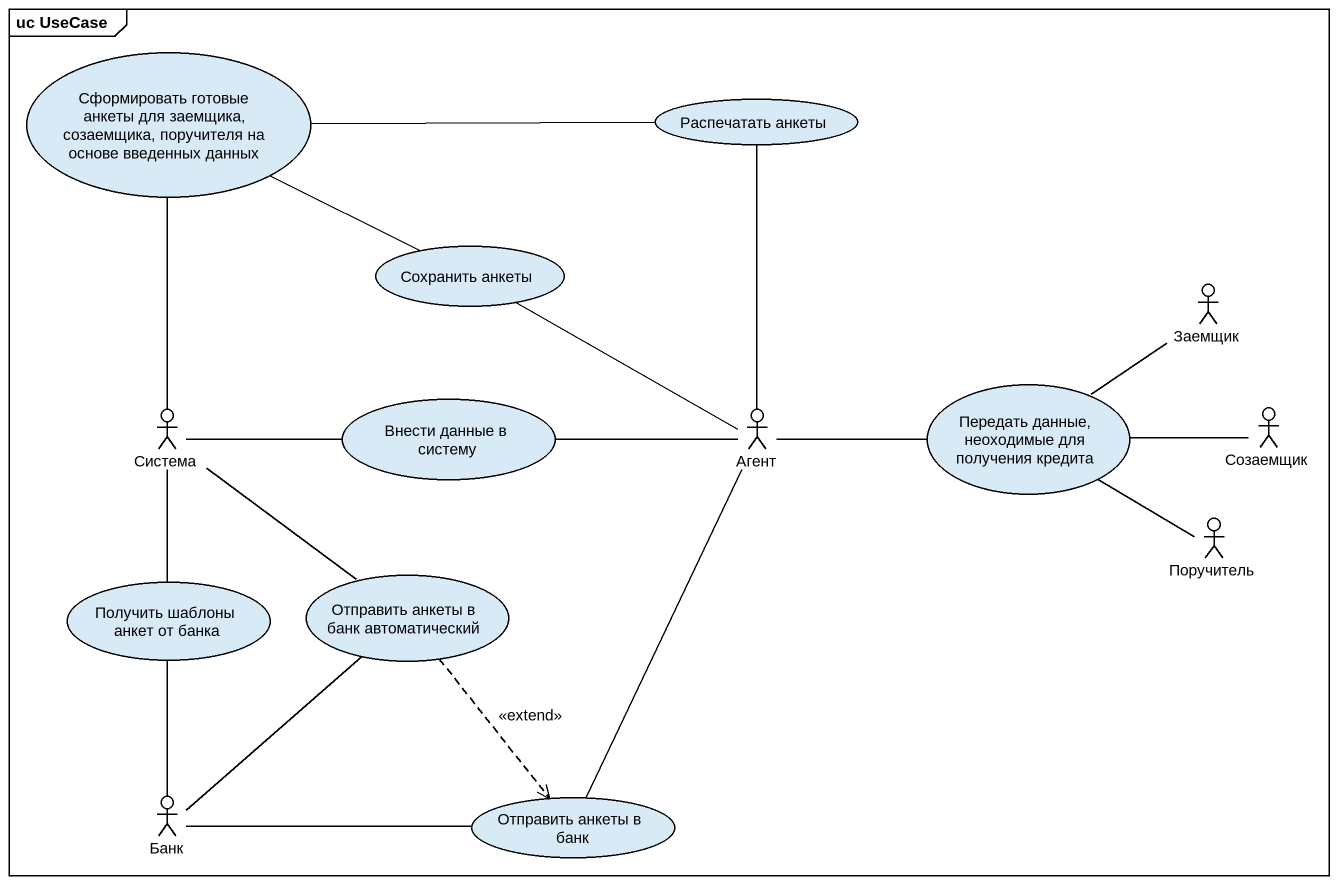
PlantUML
@startuml
mainframe uc UseCase
usecase "Сформировать готовые анкеты для заемщика, созаемщика, поручителя на основе введенных данных" as Сформировать_готовые_анкеты
usecase "Распечатать анкеты" as Распечатать_анкеты
usecase "Сохранить анкеты" as Сохранить_анкеты
actor Заемщик
usecase "Передать данные, неоходимые для получения кредита" as Передать_данные_неоходимые
actor Система
usecase "Внести данные в систему" as Внести_данные_в_систему
actor Агент
actor Созаемщик
usecase "Получить шаблоны анкет от банка" as Получить_шаблоны_анкет_от
usecase "Отправить анкеты в банк автоматический" as Отправить_анкеты_в_банк
actor Поручитель
actor Банк
usecase "Отправить анкеты в банк" as Отправить_анкеты_в_банк_2
Сформировать_готовые_анкеты -right- Распечатать_анкеты
Сформировать_готовые_анкеты -right- Сохранить_анкеты
Сформировать_готовые_анкеты -- Система
Заемщик -- Передать_данные_неоходимые
Передать_данные_неоходимые -left- Агент
Система -- Получить_шаблоны_анкет_от
Система -- Отправить_анкеты_в_банк
Внести_данные_в_систему -left- Система
Агент -up- Распечатать_анкеты
Агент -left- Сохранить_анкеты
Агент -left- Внести_данные_в_систему
Агент -- Отправить_анкеты_в_банк_2
Созаемщик -left- Передать_данные_неоходимые
Отправить_анкеты_в_банк -- Банк
Отправить_анкеты_в_банк ..> Отправить_анкеты_в_банк_2 : <<extend>>
Поручитель -left- Передать_данные_неоходимые
Банк -up- Получить_шаблоны_анкет_от
Банк -right- Отправить_анкеты_в_банк_2
@enduml
